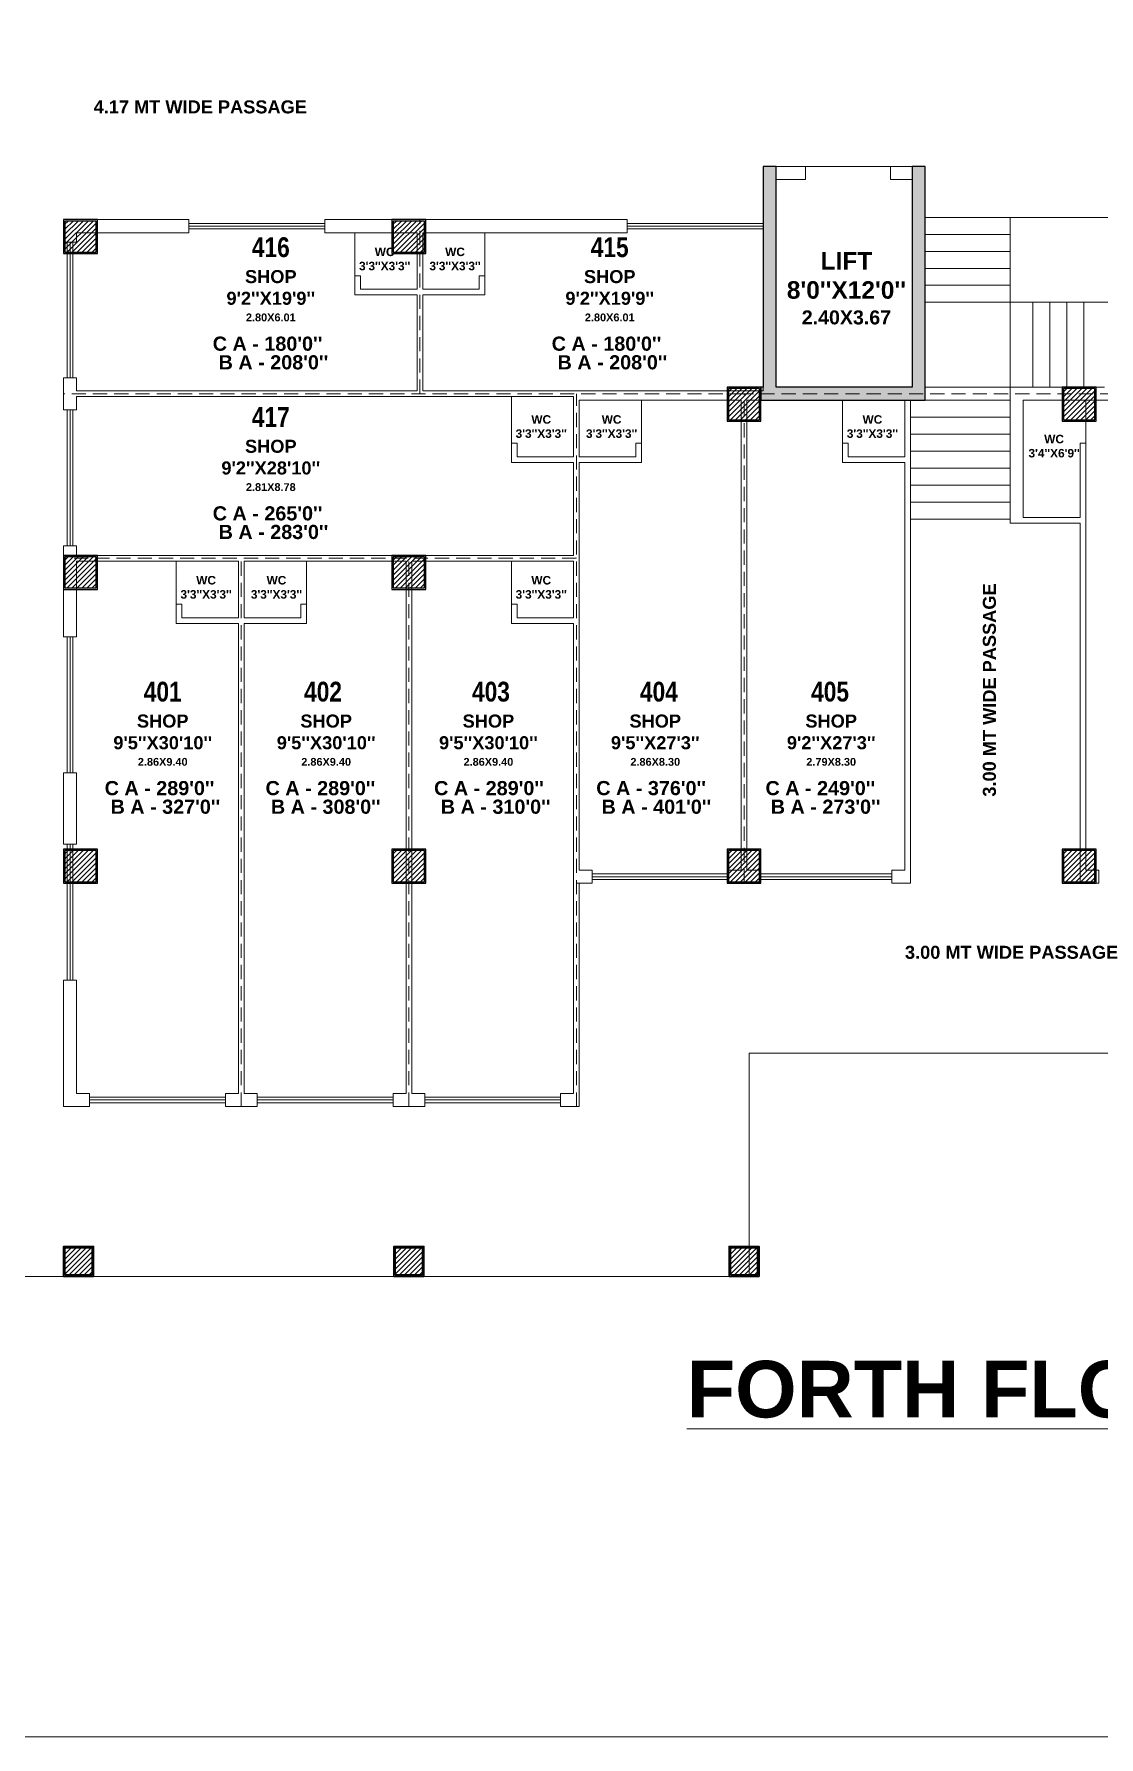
# Model space of a CAD drawing. Header units: metres. Extents: x 0 to 8495, y 0 to 3455.
# Drawn here: x 8278.75 to 8297.56, y 126.34 to 156.42 of the extents above; entities that cross this region are included whole.
import ezdxf

# ---------------------------------------------------------------- set-up
doc = ezdxf.new("R2010")
doc.units = ezdxf.units.M
doc.header["$MEASUREMENT"] = 0
doc.linetypes.add('DASH2', pattern=[0.375, 0.25, -0.125])
doc.layers.get('0').update_dxf_attribs({"lineweight": 18})
doc.layers.add('Columns', color=12, linetype='Continuous', lineweight=25)
doc.styles.get("Standard").update_dxf_attribs({"font": 'ARIALN.TTF', "height": 0.2})

msp = doc.modelspace()

# ---------------------------------------------------------------- hatches: boundary and pattern name
at = {"layer": 'Columns'}
h = msp.add_hatch(dxfattribs=at)
h.set_pattern_fill('AR-CONC', color=150, scale=0.01)
h.set_pattern_definition([(50, (-178.61801, -154.776194), (0.07172601826, -0.0062752135), [0.0075, -0.0825]), (355, (-178.61801, -154.776194), (-0.01387513336, 0.0752192134), [0.006, -0.066]), (100.4514445, (-178.61203, -154.77672), (0.0578508847, 0.0689439991), [0.0063740192, -0.0701142112]), (46.1842, (-178.61801, -154.756194), (0.1067241331, -0.0165519281), [0.01125, -0.12375]), (96.6356355, (-178.60911, -154.75757), (0.0934661946, 0.0974118601), [0.0095610342, -0.105171376]), (351.184164, (-178.61801, -154.75619), (0.0934661945, 0.09741186), [0.009, -0.0990000001]), (21, (-178.60801, -154.761194), (0.0596907052, -0.04026188907), [0.0075, -0.0825]), (326, (-178.60801, -154.761194), (0.0243315332, 0.0725150045), [0.006, -0.066]), (71.4514447, (-178.603034, -154.76455), (0.0840222377, 0.0322531153), [0.006374019, -0.0701142112]), (37.5, (-178.618008, -154.776194), (0.00121598553, 0.03328938538), [0, -0.0652, 0, -0.067, 0, -0.06625]), (7.5, (-178.61801, -154.776194), (0.02630695374, 0.03944117119), [0, -0.0382, 0, -0.0637, 0, -0.02525]), (327.5, (-178.640308, -154.776194), (0.05338224362, -0.00225548717), [0, -0.025, 0, -0.078, 0, -0.1035]), (317.5, (-178.65031, -154.776194), (0.05831861693, 0.01001049823), [0, -0.0325, 0, -0.0518, 0, -0.0735])])
h.paths.add_polyline_path([(8291.858, 154.081), (8291.628, 154.081), (8291.628, 150.181), (8291.59, 150.181), (8291.59, 149.951), (8294.49, 149.951), (8294.49, 154.081), (8294.26, 154.081), (8294.26, 150.181), (8291.858, 150.181)])
h = msp.add_hatch(dxfattribs=at)
h.set_pattern_fill('ANSI31', scale=0.5)
h.set_pattern_definition([(45, (1148.13778, -305.21989), (-0.0441941738, 0.0441941738), [])])
h.paths.add_polyline_path([(8279.295, 152.566), (8279.845, 152.566), (8279.845, 153.116), (8279.295, 153.116)])
h = msp.add_hatch(dxfattribs=at)
h.set_pattern_fill('ANSI31', scale=0.5)
h.set_pattern_definition([(45, (1153.93778, -305.21989), (-0.0441941738, 0.0441941738), [])])
h.paths.add_polyline_path([(8285.095, 152.566), (8285.645, 152.566), (8285.645, 153.116), (8285.095, 153.116)])
h = msp.add_hatch(dxfattribs=at)
h.set_pattern_fill('ANSI31', scale=0.5)
h.set_pattern_definition([(45, (1159.85778, -308.17989), (-0.0441941738, 0.0441941738), [])])
h.paths.add_polyline_path([(8291.015, 149.606), (8291.565, 149.606), (8291.565, 150.156), (8291.015, 150.156)])
h = msp.add_hatch(dxfattribs=at)
h.set_pattern_fill('ANSI31', scale=0.5)
h.set_pattern_definition([(45, (1165.77778, -308.17989), (-0.0441941738, 0.0441941738), [])])
h.paths.add_polyline_path([(8296.935, 149.606), (8297.485, 149.606), (8297.485, 150.156), (8296.935, 150.156)])
h = msp.add_hatch(dxfattribs=at)
h.set_pattern_fill('ANSI31', scale=0.5)
h.set_pattern_definition([(45, (1148.13778, -311.14989), (-0.0441941738, 0.0441941738), [])])
h.paths.add_polyline_path([(8279.295, 146.636), (8279.845, 146.636), (8279.845, 147.186), (8279.295, 147.186)])
h = msp.add_hatch(dxfattribs=at)
h.set_pattern_fill('ANSI31', scale=0.5)
h.set_pattern_definition([(45, (1153.93778, -311.14989), (-0.0441941738, 0.0441941738), [])])
h.paths.add_polyline_path([(8285.095, 146.636), (8285.645, 146.636), (8285.645, 147.186), (8285.095, 147.186)])
h = msp.add_hatch(dxfattribs=at)
h.set_pattern_fill('ANSI31', scale=0.5)
h.set_pattern_definition([(45, (1148.13778, -316.33989), (-0.0441941738, 0.0441941738), [])])
h.paths.add_polyline_path([(8279.295, 141.446), (8279.845, 141.446), (8279.845, 141.996), (8279.295, 141.996)])
h = msp.add_hatch(dxfattribs=at)
h.set_pattern_fill('ANSI31', scale=0.5)
h.set_pattern_definition([(45, (1153.93778, -316.33989), (-0.0441941738, 0.0441941738), [])])
h.paths.add_polyline_path([(8285.095, 141.446), (8285.645, 141.446), (8285.645, 141.996), (8285.095, 141.996)])
h = msp.add_hatch(dxfattribs=at)
h.set_pattern_fill('ANSI31', scale=0.5)
h.set_pattern_definition([(45, (1159.85778, -316.33989), (-0.0441941738, 0.0441941738), [])])
h.paths.add_polyline_path([(8291.015, 141.446), (8291.565, 141.446), (8291.565, 141.996), (8291.015, 141.996)])
h = msp.add_hatch(dxfattribs=at)
h.set_pattern_fill('ANSI31', scale=0.5)
h.set_pattern_definition([(45, (1165.77778, -316.33989), (-0.0441941738, 0.0441941738), [])])
h.paths.add_polyline_path([(8296.935, 141.446), (8297.485, 141.446), (8297.485, 141.996), (8296.935, 141.996)])
at = {"layer": 'Columns', "lineweight": 20}
h = msp.add_hatch(dxfattribs=at)
h.set_pattern_fill('ANSI31', color=5, scale=0.5)
h.set_pattern_definition([(45, (1148.10278, -323.35379), (-0.0441941738, 0.0441941738), [])])
h.paths.add_polyline_path([(8279.295, 134.502), (8279.775, 134.502), (8279.775, 134.982), (8279.295, 134.982)])
h = msp.add_hatch(dxfattribs=at)
h.set_pattern_fill('ANSI31', color=5, scale=0.5)
h.set_pattern_definition([(45, (1153.93778, -323.35379), (-0.0441941738, 0.0441941738), [])])
h.paths.add_polyline_path([(8285.13, 134.502), (8285.61, 134.502), (8285.61, 134.982), (8285.13, 134.982)])
h = msp.add_hatch(dxfattribs=at)
h.set_pattern_fill('ANSI31', color=5, scale=0.5)
h.set_pattern_definition([(45, (1159.85778, -323.35379), (-0.0441941738, 0.0441941738), [])])
h.paths.add_polyline_path([(8291.05, 134.502), (8291.53, 134.502), (8291.53, 134.982), (8291.05, 134.982)])

# ---------------------------------------------------------------- linework, layer by layer
at = {"lineweight": 0}
for p, q in [((8291.628, 153.141), (8291.628, 154.081)), ((8292.377, 154.081), (8291.628, 154.081)), ((8292.377, 153.851), (8292.377, 154.081)), ((8294.26, 154.081), (8293.877, 154.081)), ((8293.877, 154.081), (8293.877, 153.851)), ((8294.26, 154.081), (8294.49, 154.081)), ((8294.49, 154.081), (8294.49, 150.181)), ((8291.858, 153.851), (8292.377, 153.851)), ((8292.377, 153.851), (8291.858, 153.851)), ((8292.377, 153.851), (8291.858, 153.851)), ((8291.858, 150.181), (8291.858, 153.851)), ((8293.956, 153.851), (8293.877, 153.851)), ((8293.946, 153.851), (8294.26, 153.851)), ((8294.26, 153.851), (8293.946, 153.851)), ((8294.26, 150.181), (8294.26, 153.851)), ((8279.27, 152.746), (8279.27, 153.141)), ((8281.486, 153.141), (8279.27, 153.141)), ((8281.486, 153.141), (8281.486, 152.911)), ((8289.228, 153.141), (8283.886, 153.141)), ((8283.886, 152.911), (8283.886, 153.141)), ((8289.228, 153.141), (8289.228, 152.911)), ((8291.628, 152.911), (8291.628, 153.141)), ((8291.858, 150.181), (8291.858, 153.181)), ((8291.858, 150.181), (8291.858, 153.181)), ((8291.858, 150.181), (8291.858, 153.141)), ((8279.5, 152.746), (8279.5, 152.911)), ((8281.486, 152.911), (8279.5, 152.911)), ((8285.514, 152.911), (8283.886, 152.911)), ((8284.414, 152.911), (8284.414, 151.811)), ((8284.414, 152.911), (8284.414, 152.151)), ((8285.514, 152.911), (8285.514, 151.911)), ((8288.38, 152.911), (8285.614, 152.911)), ((8285.614, 152.911), (8285.614, 151.911)), ((8286.714, 152.911), (8286.714, 151.811)), ((8286.714, 152.911), (8286.714, 152.151)), ((8289.228, 152.911), (8288.38, 152.911)), ((8291.628, 152.911), (8291.628, 151.567)), ((8279.27, 152.746), (8279.5, 152.746)), ((8284.414, 152.151), (8284.514, 152.151)), ((8284.514, 152.151), (8284.514, 151.911)), ((8284.514, 151.911), (8285.514, 151.911)), ((8286.614, 151.911), (8285.614, 151.911)), ((8286.614, 152.151), (8286.614, 151.911)), ((8286.714, 152.151), (8286.614, 152.151)), ((8284.414, 151.811), (8285.514, 151.811)), ((8285.514, 151.811), (8285.514, 150.116)), ((8285.614, 151.811), (8285.614, 150.116)), ((8286.714, 151.811), (8285.614, 151.811)), ((8291.628, 151.811), (8291.628, 150.116)), ((8291.858, 150.181), (8291.858, 151.681)), ((8279.27, 150.066), (8279.27, 150.346)), ((8279.27, 150.346), (8279.5, 150.346)), ((8279.27, 149.781), (8279.27, 150.116)), ((8279.5, 150.116), (8279.5, 150.346)), ((8285.514, 150.116), (8279.5, 150.116)), ((8288.28, 150.116), (8285.614, 150.116)), ((8291.24, 150.116), (8288.28, 150.116)), ((8291.628, 150.116), (8291.24, 150.116)), ((8291.858, 150.181), (8294.26, 150.181)), ((8294.49, 150.181), (8297.425, 150.181)), ((8297.425, 150.181), (8297.655, 150.181)), ((8279.27, 149.781), (8279.27, 149.818)), ((8288.28, 150.016), (8279.5, 150.016)), ((8279.5, 149.951), (8279.5, 150.016)), ((8279.5, 149.951), (8279.5, 149.781)), ((8279.5, 149.781), (8279.5, 149.818)), ((8287.18, 149.951), (8287.18, 148.851)), ((8287.18, 149.951), (8287.18, 149.191)), ((8288.28, 148.951), (8288.28, 149.951)), ((8288.28, 148.951), (8288.28, 149.951)), ((8288.28, 149.951), (8288.28, 148.951)), ((8288.28, 149.951), (8288.28, 148.951)), ((8288.28, 149.951), (8288.28, 148.951)), ((8288.28, 149.951), (8288.28, 148.951)), ((8288.38, 148.951), (8288.38, 149.951)), ((8288.38, 148.951), (8288.38, 149.951)), ((8288.38, 148.951), (8288.38, 149.951)), ((8288.38, 149.951), (8288.38, 148.951)), ((8288.38, 149.951), (8288.38, 148.951)), ((8288.38, 149.951), (8288.38, 148.951)), ((8288.38, 149.951), (8288.38, 148.951)), ((8288.38, 149.951), (8291.24, 149.951)), ((8289.48, 149.951), (8289.48, 148.851)), ((8289.48, 149.951), (8289.48, 149.191)), ((8291.24, 141.651), (8291.24, 149.951)), ((8291.34, 149.951), (8294.13, 149.951)), ((8291.34, 141.651), (8291.34, 149.951)), ((8293.03, 149.951), (8293.03, 148.851)), ((8293.03, 149.951), (8293.03, 149.191)), ((8293.2, 149.951), (8293.1, 149.951)), ((8293.2, 149.951), (8293.1, 149.951)), ((8293.2, 149.951), (8294.13, 149.951)), ((8294.13, 149.951), (8293.2, 149.951)), ((8294.13, 148.951), (8294.13, 149.951)), ((8294.13, 148.951), (8294.13, 149.951)), ((8294.13, 149.951), (8294.13, 148.951)), ((8294.13, 149.951), (8294.13, 148.951)), ((8294.13, 149.951), (8294.13, 148.951)), ((8294.13, 149.951), (8294.13, 148.951)), ((8294.23, 148.951), (8294.23, 149.951)), ((8294.23, 148.951), (8294.23, 149.951)), ((8294.23, 148.951), (8294.23, 149.951)), ((8294.23, 149.951), (8294.23, 148.951)), ((8294.23, 149.951), (8294.23, 148.951)), ((8294.23, 149.951), (8294.23, 148.951)), ((8294.23, 149.951), (8294.23, 148.951)), ((8294.23, 149.951), (8295.3, 149.951)), ((8294.3, 149.951), (8295.99, 149.951)), ((8295.3, 149.951), (8294.3, 149.951)), ((8295.3, 149.951), (8295.4, 149.951)), ((8295.3, 149.951), (8295.4, 149.951)), ((8296.22, 149.951), (8297.443, 149.951)), ((8296.22, 149.951), (8296.22, 147.881)), ((8296.22, 149.951), (8296.22, 147.881)), ((8297.26, 149.951), (8300.12, 149.951)), ((8297.33, 141.651), (8297.33, 149.951)), ((8297.33, 149.951), (8297.33, 149.191)), ((8279.27, 149.781), (8279.5, 149.781)), ((8287.18, 149.191), (8287.28, 149.191)), ((8287.28, 149.191), (8287.28, 148.951)), ((8289.38, 149.191), (8289.38, 148.951)), ((8289.48, 149.191), (8289.38, 149.191)), ((8293.03, 149.191), (8293.13, 149.191)), ((8293.13, 149.191), (8293.13, 148.951)), ((8297.23, 147.881), (8297.23, 149.191)), ((8297.33, 149.191), (8297.23, 149.191)), ((8287.28, 148.951), (8288.28, 148.951)), ((8289.38, 148.951), (8288.38, 148.951)), ((8293.13, 148.951), (8294.13, 148.951)), ((8287.18, 148.851), (8288.28, 148.851)), ((8288.28, 147.211), (8288.28, 148.851)), ((8288.38, 141.651), (8288.38, 148.851)), ((8289.48, 148.851), (8288.38, 148.851)), ((8293.03, 148.851), (8294.13, 148.851)), ((8294.13, 141.651), (8294.13, 148.851)), ((8294.23, 141.421), (8294.23, 148.851)), ((8295.99, 147.781), (8295.99, 147.851)), ((8297.23, 147.781), (8295.99, 147.781)), ((8296.22, 147.881), (8297.23, 147.881)), ((8297.23, 141.421), (8297.23, 147.781)), ((8279.27, 147.344), (8279.27, 147.381)), ((8279.27, 145.773), (8279.27, 147.381)), ((8279.27, 147.381), (8279.5, 147.381)), ((8279.5, 147.344), (8279.5, 147.381)), ((8279.5, 147.381), (8279.5, 147.211)), ((8279.5, 147.211), (8288.28, 147.211)), ((8279.5, 147.111), (8279.5, 145.773)), ((8279.5, 147.111), (8282.36, 147.111)), ((8281.26, 147.111), (8281.26, 146.011)), ((8281.36, 147.111), (8281.26, 147.111)), ((8281.26, 147.111), (8281.26, 146.351)), ((8281.36, 147.111), (8281.26, 147.111)), ((8281.36, 147.111), (8282.36, 147.111)), ((8282.36, 147.111), (8281.36, 147.111)), ((8282.36, 146.111), (8282.36, 147.111)), ((8282.36, 146.111), (8282.36, 147.111)), ((8282.36, 147.111), (8282.36, 146.111)), ((8282.36, 147.111), (8282.36, 146.111)), ((8282.36, 147.111), (8282.36, 146.111)), ((8282.36, 147.111), (8282.36, 146.111)), ((8282.46, 146.111), (8282.46, 147.111)), ((8282.46, 146.111), (8282.46, 147.111)), ((8282.46, 146.111), (8282.46, 147.111)), ((8282.46, 147.111), (8282.46, 146.111)), ((8282.46, 147.111), (8282.46, 146.111)), ((8282.46, 147.111), (8282.46, 146.111)), ((8283.46, 147.111), (8282.46, 147.111)), ((8282.46, 147.111), (8282.46, 146.111)), ((8282.46, 147.111), (8283.46, 147.111)), ((8282.46, 147.111), (8285.32, 147.111)), ((8283.46, 147.111), (8283.56, 147.111)), ((8283.46, 147.111), (8283.56, 147.111)), ((8283.56, 147.111), (8283.56, 146.011)), ((8283.56, 147.111), (8283.56, 146.351)), ((8285.32, 137.707), (8285.32, 147.111)), ((8285.42, 137.707), (8285.42, 147.111)), ((8285.42, 147.111), (8288.28, 147.111)), ((8287.18, 147.111), (8287.18, 146.011)), ((8287.18, 147.111), (8287.18, 146.351)), ((8288.28, 146.111), (8288.28, 147.111)), ((8291.24, 147.111), (8291.24, 147.211)), ((8281.26, 146.351), (8281.36, 146.351)), ((8281.36, 146.351), (8281.36, 146.111)), ((8283.46, 146.351), (8283.46, 146.111)), ((8283.56, 146.351), (8283.46, 146.351)), ((8287.18, 146.351), (8287.28, 146.351)), ((8287.28, 146.351), (8287.28, 146.111)), ((8281.26, 146.011), (8282.36, 146.011)), ((8281.36, 146.111), (8282.36, 146.111)), ((8282.36, 137.707), (8282.36, 146.011)), ((8283.46, 146.111), (8282.46, 146.111)), ((8282.46, 137.707), (8282.46, 146.011)), ((8283.56, 146.011), (8282.46, 146.011)), ((8287.18, 146.011), (8288.28, 146.011)), ((8287.28, 146.111), (8288.28, 146.111)), ((8288.28, 137.707), (8288.28, 146.011)), ((8279.27, 145.773), (8279.5, 145.773)), ((8279.27, 142.111), (8279.27, 143.373)), ((8279.27, 142.111), (8279.27, 143.373)), ((8279.27, 143.373), (8279.5, 143.373)), ((8279.5, 142.111), (8279.5, 143.373)), ((8279.27, 142.111), (8279.5, 142.111)), ((8288.61, 141.651), (8288.38, 141.651)), ((8288.38, 137.707), (8288.38, 141.421)), ((8288.38, 137.707), (8288.38, 141.421)), ((8288.38, 141.421), (8288.61, 141.421)), ((8288.61, 141.651), (8288.61, 141.421)), ((8291.01, 141.651), (8291.24, 141.651)), ((8291.01, 141.651), (8291.01, 141.421)), ((8291.57, 141.421), (8291.01, 141.421)), ((8291.01, 141.421), (8291.57, 141.421)), ((8291.34, 141.651), (8291.57, 141.651)), ((8291.57, 141.651), (8291.57, 141.421)), ((8293.9, 141.651), (8294.13, 141.651)), ((8293.9, 141.651), (8293.9, 141.421)), ((8293.9, 141.421), (8294.23, 141.421)), ((8297.56, 141.421), (8297.23, 141.421)), ((8297.33, 141.651), (8297.56, 141.651)), ((8297.56, 141.651), (8297.56, 141.421)), ((8279.27, 137.477), (8279.27, 139.711)), ((8279.27, 137.477), (8279.27, 139.711)), ((8279.27, 139.711), (8279.5, 139.711)), ((8279.5, 137.707), (8279.5, 139.711)), ((8288.38, 138.421), (8288.38, 137.477)), ((8279.73, 137.477), (8279.27, 137.477)), ((8279.5, 137.707), (8279.73, 137.707)), ((8279.73, 137.707), (8279.73, 137.477)), ((8282.13, 137.707), (8282.36, 137.707)), ((8282.13, 137.707), (8282.13, 137.477)), ((8282.69, 137.477), (8282.13, 137.477)), ((8282.46, 137.707), (8282.69, 137.707)), ((8282.69, 137.707), (8282.69, 137.477)), ((8285.09, 137.707), (8285.32, 137.707)), ((8285.09, 137.707), (8285.09, 137.477)), ((8285.65, 137.477), (8285.09, 137.477)), ((8285.42, 137.707), (8285.65, 137.707)), ((8285.65, 137.707), (8285.65, 137.477)), ((8288.05, 137.707), (8288.28, 137.707)), ((8288.05, 137.707), (8288.05, 137.477)), ((8288.05, 137.707), (8288.28, 137.707)), ((8288.05, 137.707), (8288.05, 137.477)), ((8288.38, 137.477), (8288.05, 137.477)), ((8288.38, 137.477), (8288.05, 137.477))]:
    msp.add_line(p, q, dxfattribs=at)
at = {"color": 134, "lineweight": 0}
for p, q in [((8293.877, 154.081), (8292.377, 154.081)), ((8281.486, 153.026), (8283.886, 153.026)), ((8284.414, 152.911), (8284.414, 152.151)), ((8286.714, 152.911), (8286.714, 152.151)), ((8289.228, 153.026), (8291.628, 153.026)), ((8279.385, 150.346), (8279.385, 152.746)), ((8287.18, 150.016), (8287.18, 149.191)), ((8289.48, 149.951), (8289.48, 149.191)), ((8293.03, 149.951), (8293.03, 149.191)), ((8279.385, 147.381), (8279.385, 149.781)), ((8281.26, 147.111), (8281.26, 146.351)), ((8283.56, 147.111), (8283.56, 146.351)), ((8287.18, 147.111), (8287.18, 146.351)), ((8279.385, 143.373), (8279.385, 145.773)), ((8279.385, 139.711), (8279.385, 142.111)), ((8288.61, 141.536), (8291.01, 141.536)), ((8291.57, 141.536), (8293.9, 141.536)), ((8279.73, 137.592), (8282.13, 137.592)), ((8282.69, 137.592), (8285.09, 137.592)), ((8285.65, 137.592), (8288.05, 137.592))]:
    msp.add_line(p, q, dxfattribs=at)
at = {"color": 1, "linetype": 'DASH2', "lineweight": 0}
for p, q in [((8285.564, 150.066), (8285.564, 153.141)), ((8291.29, 150.066), (8279.27, 150.066)), ((8288.33, 137.477), (8288.33, 150.066)), ((8303.08, 150.066), (8291.24, 150.066)), ((8291.29, 141.421), (8291.29, 150.066)), ((8288.33, 147.161), (8279.27, 147.161)), ((8282.41, 137.477), (8282.41, 147.161)), ((8285.37, 137.477), (8285.37, 147.161))]:
    msp.add_line(p, q, dxfattribs=at)
at = {"color": 251, "lineweight": 0}
for p, q in [((8298.49, 153.181), (8294.49, 153.181)), ((8295.99, 150.181), (8295.99, 153.181)), ((8295.99, 152.881), (8294.49, 152.881)), ((8295.99, 152.581), (8294.49, 152.581)), ((8295.99, 152.281), (8294.49, 152.281)), ((8295.99, 151.981), (8294.49, 151.981)), ((8299.99, 151.681), (8294.49, 151.681)), ((8296.39, 150.181), (8296.39, 151.681)), ((8296.69, 150.181), (8296.69, 151.681)), ((8296.99, 150.181), (8296.99, 151.681)), ((8297.29, 150.181), (8297.29, 151.681)), ((8295.99, 150.181), (8295.99, 147.851)), ((8295.99, 149.951), (8294.49, 149.951)), ((8295.99, 149.951), (8295.99, 149.651)), ((8295.99, 149.651), (8294.23, 149.651)), ((8295.99, 149.351), (8295.99, 149.651)), ((8294.23, 149.351), (8295.99, 149.351)), ((8295.99, 149.351), (8295.99, 148.451)), ((8295.99, 149.051), (8294.23, 149.051)), ((8295.99, 148.751), (8294.23, 148.751)), ((8295.99, 148.451), (8294.23, 148.451)), ((8295.99, 148.151), (8294.23, 148.151)), ((8295.99, 147.851), (8294.23, 147.851)), ((8291.38, 138.417), (8291.38, 134.477)), ((8291.38, 138.417), (8291.38, 134.477)), ((8300.08, 138.417), (8291.38, 138.417)), ((8291.38, 134.477), (8276.27, 134.477))]:
    msp.add_line(p, q, dxfattribs=at)
at = {"color": 193, "lineweight": 0}
for p, q in [((8281.486, 153.076), (8283.886, 153.076)), ((8281.486, 152.976), (8283.886, 152.976)), ((8289.228, 153.076), (8291.628, 153.076)), ((8289.228, 152.976), (8291.628, 152.976)), ((8279.335, 150.346), (8279.335, 152.746)), ((8279.435, 150.346), (8279.435, 152.746)), ((8279.335, 147.381), (8279.335, 149.781)), ((8279.435, 147.381), (8279.435, 149.781)), ((8279.335, 143.373), (8279.335, 145.773)), ((8279.435, 143.373), (8279.435, 145.773)), ((8279.335, 139.711), (8279.335, 142.111)), ((8279.435, 139.711), (8279.435, 142.111)), ((8288.61, 141.586), (8291.01, 141.586)), ((8288.61, 141.486), (8291.01, 141.486)), ((8291.57, 141.586), (8293.9, 141.586)), ((8291.57, 141.486), (8293.9, 141.486)), ((8279.73, 137.642), (8282.13, 137.642)), ((8279.73, 137.542), (8282.13, 137.542)), ((8282.69, 137.642), (8285.09, 137.642)), ((8282.69, 137.542), (8285.09, 137.542)), ((8285.65, 137.642), (8288.05, 137.642)), ((8285.65, 137.542), (8288.05, 137.542))]:
    msp.add_line(p, q, dxfattribs=at)
at = {"color": 1, "lineweight": 0}
msp.add_line((8288.33, 141.421), (8288.38, 141.421), dxfattribs=at)
at = {"lineweight": 0}
msp.add_lwpolyline([(8253.018, 335.407), (8394.724, 335.407), (8394.724, 126.342), (8253.018, 126.342)], close=True, dxfattribs=at)
for points in [[(8288.28, 148.951), (8288.28, 150.016)], [(8288.38, 148.951), (8288.38, 149.951)], [(8294.13, 148.951), (8294.13, 149.951)], [(8294.23, 148.851), (8294.23, 149.951)], [(8282.36, 146.111), (8282.36, 147.111)], [(8282.46, 146.111), (8282.46, 147.111)]]:
    msp.add_lwpolyline(points, dxfattribs=at)
at = {"layer": 'Columns', "color": 150}
msp.add_lwpolyline([(8291.858, 154.081), (8291.628, 154.081), (8291.628, 150.181), (8291.59, 150.181), (8291.59, 149.951), (8294.49, 149.951), (8294.49, 154.081), (8294.26, 154.081), (8294.26, 150.181), (8291.858, 150.181), (8291.858, 154.081)], dxfattribs=at)
at = {"layer": 'Columns', "color": 7}
for points in [[(8279.27, 152.541), (8279.87, 152.541), (8279.87, 153.141), (8279.27, 153.141)], [(8279.295, 152.566), (8279.845, 152.566), (8279.845, 153.116), (8279.295, 153.116)], [(8285.07, 152.541), (8285.67, 152.541), (8285.67, 153.141), (8285.07, 153.141)], [(8285.095, 152.566), (8285.645, 152.566), (8285.645, 153.116), (8285.095, 153.116)], [(8290.99, 149.581), (8291.59, 149.581), (8291.59, 150.181), (8290.99, 150.181)], [(8291.015, 149.606), (8291.565, 149.606), (8291.565, 150.156), (8291.015, 150.156)], [(8296.91, 149.581), (8297.51, 149.581), (8297.51, 150.181), (8296.91, 150.181)], [(8296.935, 149.606), (8297.485, 149.606), (8297.485, 150.156), (8296.935, 150.156)], [(8279.27, 146.611), (8279.87, 146.611), (8279.87, 147.211), (8279.27, 147.211)], [(8279.295, 146.636), (8279.845, 146.636), (8279.845, 147.186), (8279.295, 147.186)], [(8285.07, 146.611), (8285.67, 146.611), (8285.67, 147.211), (8285.07, 147.211)], [(8285.095, 146.636), (8285.645, 146.636), (8285.645, 147.186), (8285.095, 147.186)], [(8279.27, 141.421), (8279.87, 141.421), (8279.87, 142.021), (8279.27, 142.021)], [(8279.295, 141.446), (8279.845, 141.446), (8279.845, 141.996), (8279.295, 141.996)], [(8285.07, 141.421), (8285.67, 141.421), (8285.67, 142.021), (8285.07, 142.021)], [(8285.095, 141.446), (8285.645, 141.446), (8285.645, 141.996), (8285.095, 141.996)], [(8290.99, 141.421), (8291.59, 141.421), (8291.59, 142.021), (8290.99, 142.021)], [(8291.015, 141.446), (8291.565, 141.446), (8291.565, 141.996), (8291.015, 141.996)], [(8296.91, 141.421), (8297.51, 141.421), (8297.51, 142.021), (8296.91, 142.021)], [(8296.935, 141.446), (8297.485, 141.446), (8297.485, 141.996), (8296.935, 141.996)]]:
    msp.add_lwpolyline(points, close=True, dxfattribs=at)
at = {"layer": 'Columns', "color": 5, "lineweight": 30}
for points in [[(8279.27, 134.477), (8279.8, 134.477), (8279.8, 135.007), (8279.27, 135.007)], [(8279.295, 134.502), (8279.775, 134.502), (8279.775, 134.982), (8279.295, 134.982)], [(8285.105, 134.477), (8285.635, 134.477), (8285.635, 135.007), (8285.105, 135.007)], [(8285.13, 134.502), (8285.61, 134.502), (8285.61, 134.982), (8285.13, 134.982)], [(8291.025, 134.477), (8291.555, 134.477), (8291.555, 135.007), (8291.025, 135.007)], [(8291.05, 134.502), (8291.53, 134.502), (8291.53, 134.982), (8291.05, 134.982)]]:
    msp.add_lwpolyline(points, close=True, dxfattribs=at)

# ---------------------------------------------------------------- texts
at = {"color": 251, "linetype": 'ByBlock', "lineweight": -2, "char_height": 0.23, "width": 3.84541, "attachment_point": 5}
for s, insert in [('{\\fArial|b1|i0|c0|p34;4.17 MT WIDE PASSAGE}', (8281.685, 155.131)), ('{\\fArial|b1|i0|c0|p34;3.00 MT WIDE PASSAGE}', (8296.016, 140.199))]:
    msp.add_mtext(s, dxfattribs=dict(at, insert=insert))
at = {"color": 57, "linetype": 'ByBlock', "lineweight": -2, "true_color": 0x80812c, "char_height": 0.35, "width": 5.87922, "attachment_point": 5}
for s, insert in [('{\\fArial Narrow|b1|i0|c0|p34;416}', (8282.931, 152.652)), ('{\\fArial Narrow|b1|i0|c0|p34;415}', (8288.918, 152.652)), ('{\\fArial Narrow|b1|i0|c0|p34;417}', (8282.931, 149.656)), ('{\\fArial Narrow|b1|i0|c0|p34;401}', (8281.022, 144.802)), ('{\\fArial Narrow|b1|i0|c0|p34;402}', (8283.854, 144.802)), ('{\\fArial Narrow|b1|i0|c0|p34;403}', (8286.82, 144.802)), ('{\\fArial Narrow|b1|i0|c0|p34;404}', (8289.786, 144.802)), ('{\\fArial Narrow|b1|i0|c0|p34;405}', (8292.81, 144.802))]:
    msp.add_mtext(s, dxfattribs=dict(at, insert=insert))
at = {"color": 245, "linetype": 'ByBlock', "lineweight": -2, "char_height": 0.15, "width": 2.26927, "attachment_point": 5}
for s, insert in [("{\\fArial|b1|i0|c0|p34;WC\\P3'3''X3'3''}", (8284.942, 152.446)), ("{\\fArial|b1|i0|c0|p34;WC\\P3'3''X3'3''}", (8286.185, 152.446)), ("{\\fArial|b1|i0|c0|p34;WC\\P3'3''X3'3''}", (8287.708, 149.486)), ("{\\fArial|b1|i0|c0|p34;WC\\P3'3''X3'3''}", (8288.951, 149.486)), ("{\\fArial|b1|i0|c0|p34;WC\\P3'3''X3'3''}", (8293.558, 149.486)), ("{\\fArial|b1|i0|c0|p34;WC\\P3'4''X6'9''}", (8296.767, 149.14)), ("{\\fArial|b1|i0|c0|p34;WC\\P3'3''X3'3''}", (8281.788, 146.646)), ("{\\fArial|b1|i0|c0|p34;WC\\P3'3''X3'3''}", (8283.031, 146.646)), ("{\\fArial|b1|i0|c0|p34;WC\\P3'3''X3'3''}", (8287.708, 146.646))]:
    msp.add_mtext(s, dxfattribs=dict(at, insert=insert))
at = {"color": 87, "linetype": 'ByBlock', "lineweight": -2, "true_color": 0x51613d, "insert": (8293.099, 151.928), "char_height": 0.30931, "width": 4.67939, "attachment_point": 5}
msp.add_mtext("{\\fArial|b1|i0|c0|p34;LIFT\\P8'0''X12'0''\\P\\H0.8x;2.40X3.67}", dxfattribs=at)
at = {"color": 167, "linetype": 'ByBlock', "lineweight": -2, "char_height": 0.23, "width": 5.87922, "attachment_point": 5}
for s, insert in [("{\\fArial|b1|i0|c0|p34;SHOP\\P9'2''X19'9''\\P\\H0.6x;2.80X6.01}", (8282.931, 151.797)), ("{\\fArial|b1|i0|c0|p34;SHOP\\P9'2''X19'9''\\P\\H0.6x;2.80X6.01}", (8288.918, 151.797)), ("{\\fArial|b1|i0|c0|p34;SHOP\\P9'2''X28'10''\\P\\H0.6x;2.81X8.78}", (8282.931, 148.8)), ("{\\fArial|b1|i0|c0|p34;SHOP\\P9'5''X30'10''\\P\\H0.6x;2.86X9.40}", (8281.022, 143.947)), ("{\\fArial|b1|i0|c0|p34;SHOP\\P9'5''X30'10''\\P\\H0.6x;2.86X9.40}", (8283.909, 143.947)), ("{\\fArial|b1|i0|c0|p34;SHOP\\P9'5''X30'10''\\P\\H0.6x;2.86X9.40}", (8286.775, 143.947)), ("{\\fArial|b1|i0|c0|p34;SHOP\\P9'5''X27'3''\\P\\H0.6x;2.86X8.30}", (8289.722, 143.947)), ("{\\fArial|b1|i0|c0|p34;SHOP\\P9'2''X27'3''\\P\\H0.6x;2.79X8.30}", (8292.83, 143.947))]:
    msp.add_mtext(s, dxfattribs=dict(at, insert=insert))
at = {"color": 1, "linetype": 'ByBlock', "lineweight": -2, "true_color": 0xff1a1a, "char_height": 0.25, "width": 6.93704, "attachment_point": 8}
for s, insert in [("{\\fArial|b1|i0|c0|p34;C A - 180'0''}", (8282.874, 150.822)), ("{\\fArial|b1|i0|c0|p34;C A - 180'0''}", (8288.861, 150.822)), ("{\\fArial|b1|i0|c0|p34;B A - 208'0''}", (8282.978, 150.493)), ("{\\fArial|b1|i0|c0|p34;B A - 208'0''}", (8288.965, 150.493)), ("{\\fArial|b1|i0|c0|p34;C A - 265'0''}", (8282.874, 147.825)), ("{\\fArial|b1|i0|c0|p34;B A - 283'0''}", (8282.978, 147.496)), ("{\\fArial|b1|i0|c0|p34;C A - 289'0''}", (8280.965, 142.972)), ("{\\fArial|b1|i0|c0|p34;C A - 289'0''}", (8283.807, 142.972)), ("{\\fArial|b1|i0|c0|p34;C A - 289'0''}", (8286.784, 142.972)), ("{\\fArial|b1|i0|c0|p34;C A - 376'0''}", (8289.649, 142.972)), ("{\\fArial|b1|i0|c0|p34;C A - 249'0''}", (8292.638, 142.972)), ("{\\fArial|b1|i0|c0|p34;B A - 327'0''}", (8281.069, 142.643)), ("{\\fArial|b1|i0|c0|p34;B A - 308'0''}", (8283.901, 142.643)), ("{\\fArial|b1|i0|c0|p34;B A - 310'0''}", (8286.903, 142.643)), ("{\\fArial|b1|i0|c0|p34;B A - 401'0''}", (8289.742, 142.643)), ("{\\fArial|b1|i0|c0|p34;B A - 273'0''}", (8292.731, 142.643))]:
    msp.add_mtext(s, dxfattribs=dict(at, insert=insert))
at = {"color": 251, "linetype": 'ByBlock', "lineweight": -2, "insert": (8295.626, 144.833), "char_height": 0.23, "width": 3.84541, "attachment_point": 5, "rotation": 90}
msp.add_mtext('{\\fArial|b1|i0|c0|p34;3.00 MT WIDE PASSAGE}', dxfattribs=at)
at = {"lineweight": 0, "insert": (8282.83, 132.985), "char_height": 1, "attachment_point": 1}
msp.add_mtext_dynamic_manual_height_columns('\\pi7.4501;{\\fArial|b1|i0|c0|p34;\\L\\C93;FORTH FLOOR}', width=24.8777, gutter_width=1.25, heights=[0], dxfattribs=at)

doc.saveas('drawing.dxf')
